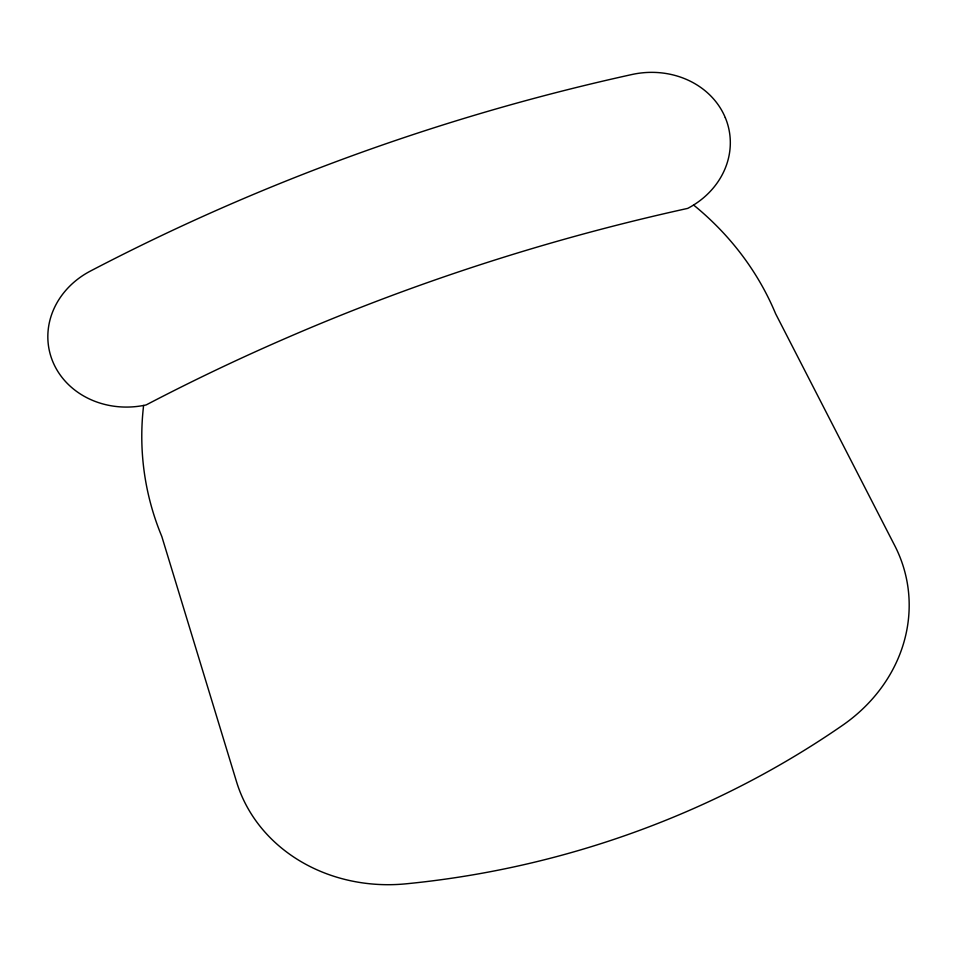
<?xml version="1.0" encoding="UTF-8"?>
<svg xmlns="http://www.w3.org/2000/svg" width="957" height="957" viewBox="0 0 957 957"><rect width="100%" height="100%" fill="white"/><g stroke="black" fill="none" stroke-linecap="round" stroke-linejoin="round"><path stroke-width="1.44" d="M143.61 405.445A327.868 291.61 -9.6 0 0 161.805 536.458L236.618 782.025A163.958 145.823 -9.6 0 0 405.947 883.825A840.27 747.345 -9.6 0 0 842.399 725.43A163.958 145.823 -9.6 0 0 893.682 543.576L775.601 313.705A327.868 291.61 -9.6 0 0 693.586 205.025M725.31 117.687A81.979 72.911 -9.6 0 0 632.003 74.502A1967.46 1749.886 -9.6 0 0 90.425 271.058A81.979 72.911 -9.6 0 0 52.838 361.746A81.979 72.911 -9.6 0 0 146.146 404.931A1967.46 1749.886 -9.6 0 1 687.724 208.387A81.979 72.911 -9.6 0 0 725.31 117.687"/></g></svg>
